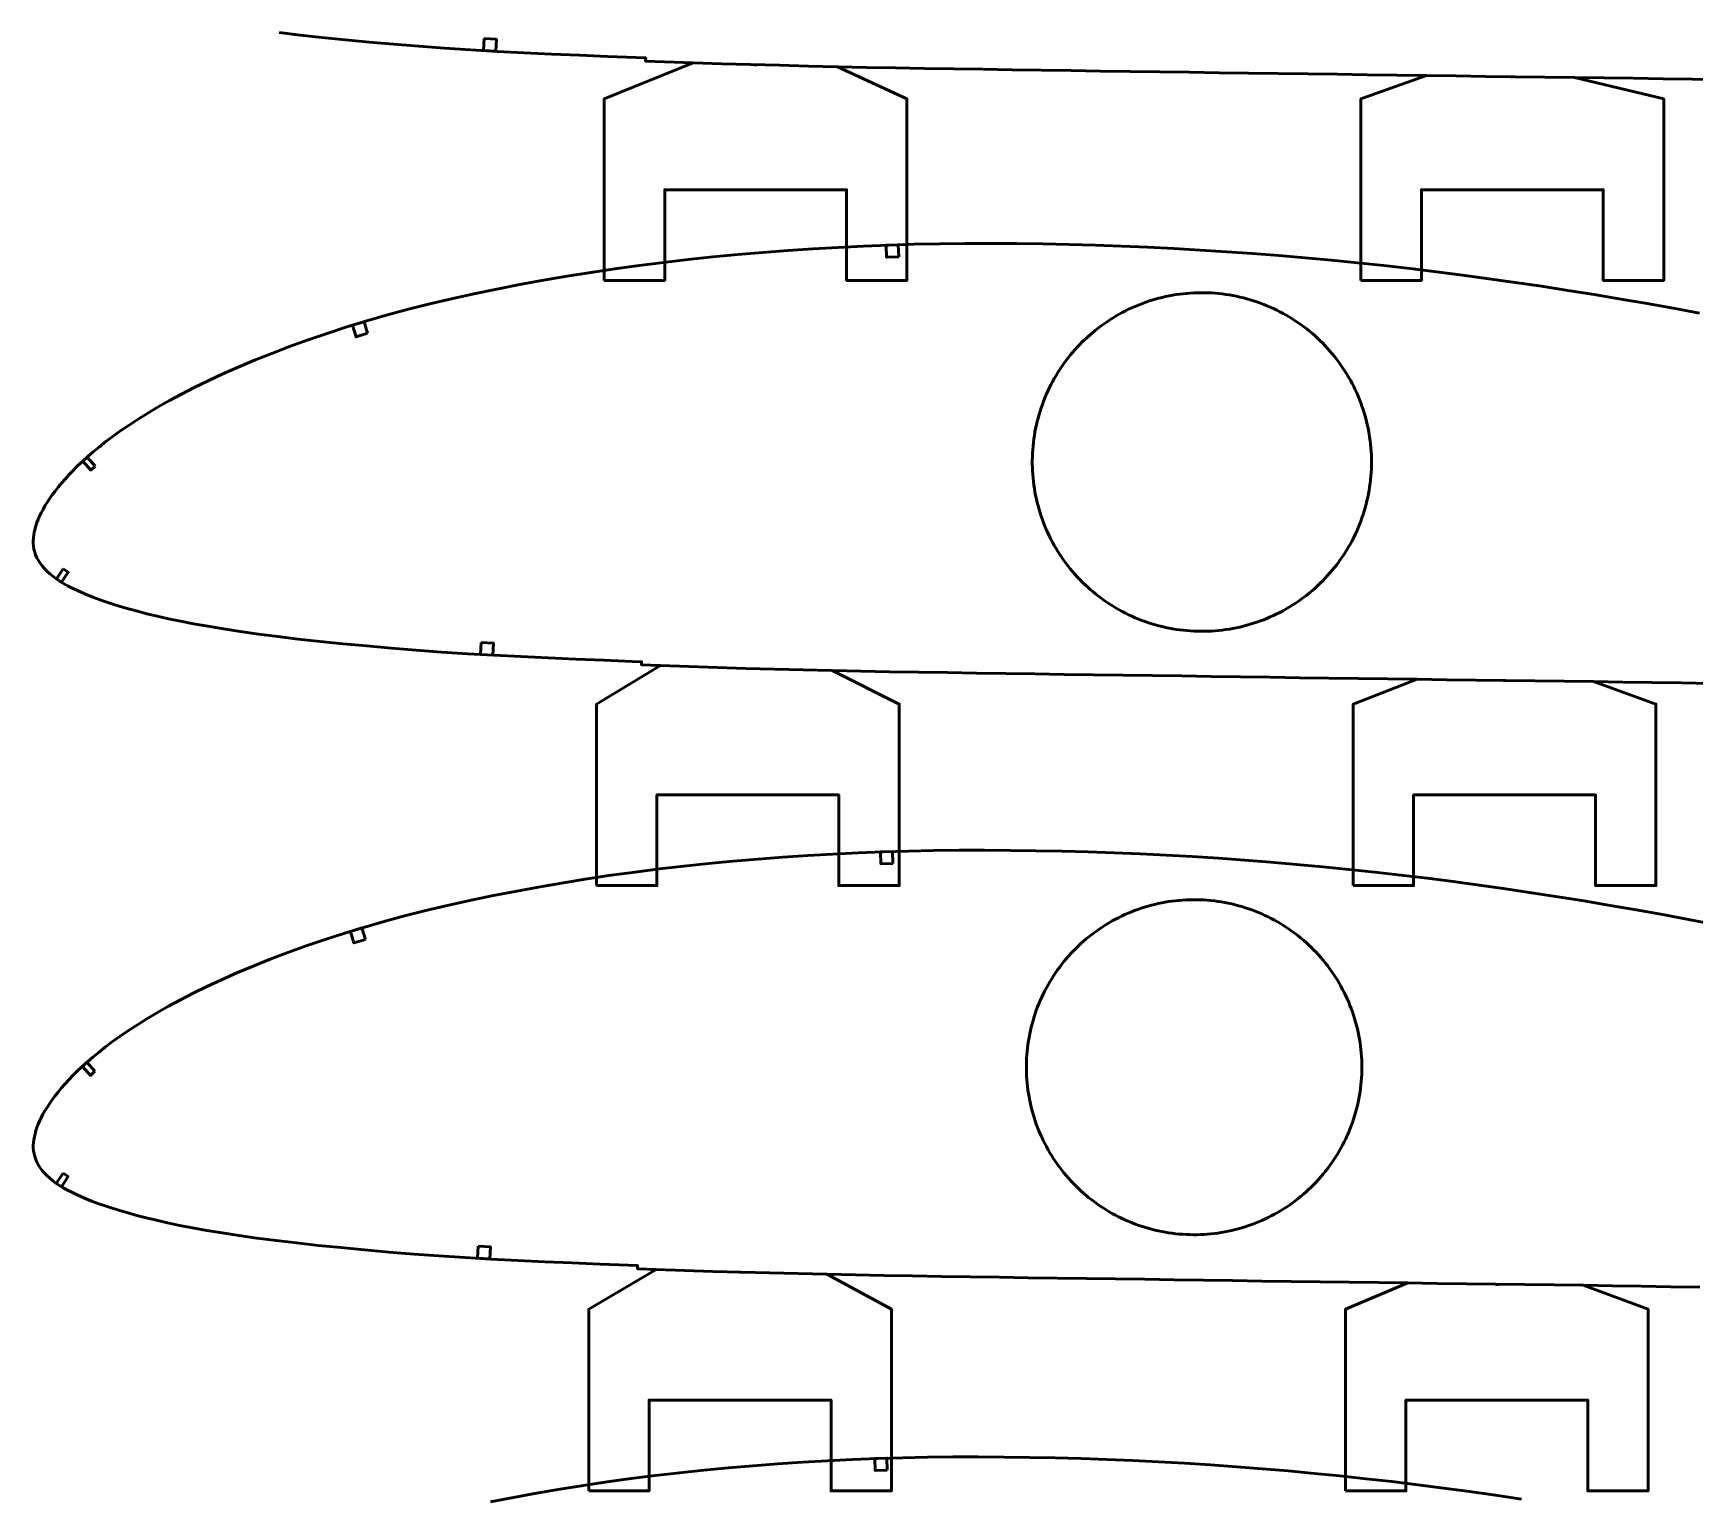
# Model space of a CAD drawing. Header units: metres. Extents: x -32 to 1074, y -15727 to -24.
# Drawn here: x -2 to 547, y -3443 to -2958 of the extents above; entities that cross this region are included whole.
import ezdxf

# ---------------------------------------------------------------- set-up
doc = ezdxf.new("R2010")
doc.units = ezdxf.units.M
doc.layers.add('Layer', color=7, linetype='Continuous', lineweight=50)

msp = doc.modelspace()

# ---------------------------------------------------------------- linework, layer by layer
at = {"layer": 'Layer', "color": 1}
for p, q in [((237.04, -2968.69), (237.04, -2969.19)), ((487.04, -2972.66), (487.04, -2973.16)), ((234.47, -3168.21), (234.47, -3168.71)), ((484.47, -3172.19), (484.47, -3172.69)), ((231.91, -3367.72), (231.91, -3368.22)), ((481.91, -3371.71), (481.91, -3372.21))]:
    msp.add_line(p, q, dxfattribs=at)
at = {"layer": 'Layer'}
for points in [[(79.68, -2958.08), (86.52, -2958.89), (93.77, -2959.68), (101.39, -2960.45), (109.31, -2961.2), (117.45, -2961.93), (125.76, -2962.61), (134.2, -2963.23), (142.81, -2963.78), (151.6, -2964.28), (160.55, -2964.74), (169.63, -2965.18), (178.83, -2965.58), (188.15, -2965.96), (197.56, -2966.32), (200.72, -2966.44), (200.68, -2967.49), (206.97, -2967.72), (216.43, -2968.06), (225.89, -2968.37), (235.37, -2968.65), (244.89, -2968.9), (254.46, -2969.14), (264.05, -2969.37), (273.63, -2969.58), (283.2, -2969.77), (292.78, -2969.94), (302.42, -2970.08), (312.09, -2970.22), (321.79, -2970.36), (331.51, -2970.51), (341.24, -2970.65), (351, -2970.79), (360.78, -2970.92), (370.56, -2971.05), (380.35, -2971.19), (390.14, -2971.33), (399.93, -2971.47), (409.71, -2971.61), (419.49, -2971.74), (429.28, -2971.87), (439.07, -2972), (448.86, -2972.14), (458.65, -2972.28), (468.44, -2972.42), (478.22, -2972.55), (488.01, -2972.68), (497.79, -2972.8), (507.57, -2972.93), (517.33, -2973.06), (527.08, -2973.2), (536.83, -2973.35), (546.58, -2973.51), (556.32, -2973.67)], [(79.68, -2958.08), (86.52, -2958.89), (93.77, -2959.68), (101.39, -2960.45), (109.31, -2961.2), (117.45, -2961.93), (125.76, -2962.61), (134.2, -2963.23), (142.81, -2963.78), (151.6, -2964.28), (160.55, -2964.74), (169.63, -2965.18), (178.83, -2965.58), (188.15, -2965.96), (197.56, -2966.32), (200.72, -2966.44), (200.68, -2967.49), (206.97, -2967.72), (216.43, -2968.06), (225.89, -2968.37), (235.37, -2968.65), (244.89, -2968.9), (254.46, -2969.14), (264.05, -2969.37), (273.63, -2969.58), (283.2, -2969.77), (292.78, -2969.94), (302.42, -2970.08), (312.09, -2970.22), (321.79, -2970.36), (331.51, -2970.51), (341.24, -2970.65), (351, -2970.79), (360.78, -2970.92), (370.56, -2971.05), (380.35, -2971.19), (390.14, -2971.33), (399.93, -2971.47), (409.71, -2971.61), (419.49, -2971.74), (429.28, -2971.87), (439.07, -2972), (448.86, -2972.14), (458.65, -2972.28), (468.44, -2972.42), (478.22, -2972.55), (488.01, -2972.68), (497.79, -2972.8), (507.57, -2972.93), (517.33, -2973.06), (527.08, -2973.2), (536.83, -2973.35), (546.58, -2973.51), (556.32, -2973.67)], [(147.39, -2960.03), (151.39, -2960.26), (151.16, -2964.25), (147.17, -2964.03), (147.39, -2960.03)], [(548.88, -3050.82), (540.22, -3049.21), (531.54, -3047.65), (522.84, -3046.14), (514.13, -3044.68), (505.43, -3043.28), (496.72, -3041.94), (488.02, -3040.65), (479.32, -3039.42), (470.63, -3038.25), (461.95, -3037.14), (453.26, -3036.09), (444.59, -3035.1), (435.91, -3034.18), (427.24, -3033.31), (418.57, -3032.51), (409.91, -3031.78), (401.24, -3031.1), (392.56, -3030.49), (383.88, -3029.94), (375.2, -3029.45), (366.53, -3029.02), (357.87, -3028.66), (349.23, -3028.36), (340.59, -3028.12), (331.97, -3027.95), (323.37, -3027.84), (314.81, -3027.79), (306.3, -3027.8), (297.85, -3027.89), (289.44, -3028.06), (281.06, -3028.32), (272.69, -3028.65), (264.33, -3029.06), (255.99, -3029.55), (247.67, -3030.11), (239.38, -3030.74), (231.12, -3031.45), (222.9, -3032.24), (214.73, -3033.1), (206.61, -3034.04), (198.55, -3035.06), (190.54, -3036.16), (182.6, -3037.33), (174.73, -3038.6), (166.92, -3039.95), (159.16, -3041.38), (151.5, -3042.87), (143.98, -3044.42), (136.61, -3046.04), (129.39, -3047.74), (122.32, -3049.53), (115.39, -3051.4), (108.6, -3053.35), (101.95, -3055.38), (95.47, -3057.48), (89.18, -3059.63), (83.07, -3061.85), (77.18, -3064.1), (71.51, -3066.37), (66.1, -3068.65), (60.97, -3070.91), (56.14, -3073.15), (51.59, -3075.36), (47.34, -3077.55), (43.36, -3079.71), (39.65, -3081.81), (36.2, -3083.86), (32.99, -3085.84), (30.03, -3087.77), (27.29, -3089.63), (24.75, -3091.45), (22.41, -3093.22), (20.24, -3094.94), (18.22, -3096.61), (16.36, -3098.22), (14.62, -3099.79), (13.02, -3101.31), (11.53, -3102.79), (10.16, -3104.23), (8.88, -3105.63), (7.7, -3107), (6.6, -3108.33), (5.59, -3109.62), (4.66, -3110.89), (3.79, -3112.14), (2.99, -3113.35), (2.26, -3114.51), (1.61, -3115.65), (1.02, -3116.8), (0.47, -3117.93), (-0.01, -3119), (-0.42, -3120.03), (-0.75, -3121.08), (-1.04, -3122.12), (-1.27, -3123.13), (-1.44, -3124.11), (-1.56, -3125.09), (-1.62, -3126), (-1.62, -3126.93), (-1.55, -3127.86), (-1.39, -3128.8), (-1.15, -3129.74), (-0.82, -3130.69), (-0.42, -3131.62), (0.07, -3132.54), (0.65, -3133.45), (1.32, -3134.34), (2.08, -3135.23), (2.92, -3136.09), (3.84, -3136.94), (4.84, -3137.77), (5.93, -3138.58), (7.1, -3139.36), (8.37, -3140.13), (9.74, -3140.89), (11.2, -3141.64), (12.77, -3142.38), (14.44, -3143.13), (16.22, -3143.88), (18.12, -3144.64), (20.15, -3145.41), (22.31, -3146.18), (24.64, -3146.95), (27.15, -3147.72), (29.85, -3148.5), (32.77, -3149.3), (35.92, -3150.12), (39.33, -3150.95), (43.02, -3151.79), (47.02, -3152.63), (51.36, -3153.47), (56.09, -3154.3), (61.23, -3155.14), (66.79, -3155.99), (72.77, -3156.85), (79.15, -3157.68), (85.95, -3158.49), (93.15, -3159.27), (100.71, -3160.04), (108.58, -3160.79), (116.67, -3161.51), (124.92, -3162.18), (133.31, -3162.8), (141.86, -3163.35), (150.59, -3163.84), (159.49, -3164.31), (168.51, -3164.74), (177.65, -3165.14), (186.9, -3165.51), (196.25, -3165.87), (199.39, -3165.99), (199.35, -3167.04), (205.6, -3167.27), (215, -3167.61), (224.39, -3167.92), (233.81, -3168.19), (243.27, -3168.44), (252.78, -3168.68), (262.3, -3168.9), (271.82, -3169.12), (281.32, -3169.31), (290.84, -3169.47), (300.41, -3169.61), (310.02, -3169.75), (319.66, -3169.89), (329.32, -3170.04), (338.98, -3170.18), (348.67, -3170.32), (358.39, -3170.44), (368.11, -3170.57), (377.83, -3170.71), (387.56, -3170.85), (397.28, -3171), (407, -3171.14), (416.71, -3171.27), (426.43, -3171.39), (436.16, -3171.52), (445.88, -3171.66), (455.61, -3171.8), (465.33, -3171.93), (475.05, -3172.07), (484.77, -3172.19), (494.49, -3172.31), (504.2, -3172.44), (513.9, -3172.57), (523.59, -3172.71), (533.27, -3172.86), (542.96, -3173.02), (552.63, -3173.18)], [(548.88, -3050.82), (540.22, -3049.21), (531.54, -3047.65), (522.84, -3046.14), (514.13, -3044.68), (505.43, -3043.28), (496.72, -3041.94), (488.02, -3040.65), (479.32, -3039.42), (470.63, -3038.25), (461.95, -3037.14), (453.26, -3036.09), (444.59, -3035.1), (435.91, -3034.18), (427.24, -3033.31), (418.57, -3032.51), (409.91, -3031.78), (401.24, -3031.1), (392.56, -3030.49), (383.88, -3029.94), (375.2, -3029.45), (366.53, -3029.02), (357.87, -3028.66), (349.23, -3028.36), (340.59, -3028.12), (331.97, -3027.95), (323.37, -3027.84), (314.81, -3027.79), (306.3, -3027.8), (297.85, -3027.89), (289.44, -3028.06), (281.06, -3028.32), (272.69, -3028.65), (264.33, -3029.06), (255.99, -3029.55), (247.67, -3030.11), (239.38, -3030.74), (231.12, -3031.45), (222.9, -3032.24), (214.73, -3033.1), (206.61, -3034.04), (198.55, -3035.06), (190.54, -3036.16), (182.6, -3037.33), (174.73, -3038.6), (166.92, -3039.95), (159.16, -3041.38), (151.5, -3042.87), (143.98, -3044.42), (136.61, -3046.04), (129.39, -3047.74), (122.32, -3049.53), (115.39, -3051.4), (108.6, -3053.35), (101.95, -3055.38), (95.47, -3057.48), (89.18, -3059.63), (83.07, -3061.85), (77.18, -3064.1), (71.51, -3066.37), (66.1, -3068.65), (60.97, -3070.91), (56.14, -3073.15), (51.59, -3075.36), (47.34, -3077.55), (43.36, -3079.71), (39.65, -3081.81), (36.2, -3083.86), (32.99, -3085.84), (30.03, -3087.77), (27.29, -3089.63), (24.75, -3091.45), (22.41, -3093.22), (20.24, -3094.94), (18.22, -3096.61), (16.36, -3098.22), (14.62, -3099.79), (13.02, -3101.31), (11.53, -3102.79), (10.16, -3104.23), (8.88, -3105.63), (7.7, -3107), (6.6, -3108.33), (5.59, -3109.62), (4.66, -3110.89), (3.79, -3112.14), (2.99, -3113.35), (2.26, -3114.51), (1.61, -3115.65), (1.02, -3116.8), (0.47, -3117.93), (-0.01, -3119), (-0.42, -3120.03), (-0.75, -3121.08), (-1.04, -3122.12), (-1.27, -3123.13), (-1.44, -3124.11), (-1.56, -3125.09), (-1.62, -3126), (-1.62, -3126.93), (-1.55, -3127.86), (-1.39, -3128.8), (-1.15, -3129.74), (-0.82, -3130.69), (-0.42, -3131.62), (0.07, -3132.54), (0.65, -3133.45), (1.32, -3134.34), (2.08, -3135.23), (2.92, -3136.09), (3.84, -3136.94), (4.84, -3137.77), (5.93, -3138.58), (7.1, -3139.36), (8.37, -3140.13), (9.74, -3140.89), (11.2, -3141.64), (12.77, -3142.38), (14.44, -3143.13), (16.22, -3143.88), (18.12, -3144.64), (20.15, -3145.41), (22.31, -3146.18), (24.64, -3146.95), (27.15, -3147.72), (29.85, -3148.5), (32.77, -3149.3), (35.92, -3150.12), (39.33, -3150.95), (43.02, -3151.79), (47.02, -3152.63), (51.36, -3153.47), (56.09, -3154.3), (61.23, -3155.14), (66.79, -3155.99), (72.77, -3156.85), (79.15, -3157.68), (85.95, -3158.49), (93.15, -3159.27), (100.71, -3160.04), (108.58, -3160.79), (116.67, -3161.51), (124.92, -3162.18), (133.31, -3162.8), (141.86, -3163.35), (150.59, -3163.84), (159.49, -3164.31), (168.51, -3164.74), (177.65, -3165.14), (186.9, -3165.51), (196.25, -3165.87), (199.39, -3165.99), (199.35, -3167.04), (205.6, -3167.27), (215, -3167.61), (224.39, -3167.92), (233.81, -3168.19), (243.27, -3168.44), (252.78, -3168.68), (262.3, -3168.9), (271.82, -3169.12), (281.32, -3169.31), (290.84, -3169.47), (300.41, -3169.61), (310.02, -3169.75), (319.66, -3169.89), (329.32, -3170.04), (338.98, -3170.18), (348.67, -3170.32), (358.39, -3170.44), (368.11, -3170.57), (377.83, -3170.71), (387.56, -3170.85), (397.28, -3171), (407, -3171.14), (416.71, -3171.27), (426.43, -3171.39), (436.16, -3171.52), (445.88, -3171.66), (455.61, -3171.8), (465.33, -3171.93), (475.05, -3172.07), (484.77, -3172.19), (494.49, -3172.31), (504.2, -3172.44), (513.9, -3172.57), (523.59, -3172.71), (533.27, -3172.86), (542.96, -3173.02), (552.63, -3173.18)], [(284.3, -3032.22), (280.3, -3032.34), (280.18, -3028.35), (284.18, -3028.22), (284.3, -3032.22)], [(108.85, -3057.46), (105.02, -3058.63), (103.85, -3054.8), (107.68, -3053.63), (108.85, -3057.46)], [(18.88, -3101.33), (17.4, -3102.68), (14.71, -3099.71), (16.2, -3098.37), (18.88, -3101.33)], [(8.26, -3135.32), (9.92, -3136.44), (7.7, -3139.76), (6.04, -3138.65), (8.26, -3135.32)], [(146.4, -3159.6), (150.4, -3159.82), (150.17, -3163.82), (146.18, -3163.59), (146.4, -3159.6)], [(553.78, -3252.81), (545.21, -3251.16), (536.61, -3249.56), (527.99, -3248.01), (519.35, -3246.51), (510.7, -3245.06), (502.05, -3243.67), (493.4, -3242.33), (484.76, -3241.05), (476.12, -3239.83), (467.49, -3238.67), (458.86, -3237.57), (450.24, -3236.53), (441.62, -3235.54), (433, -3234.63), (424.39, -3233.77), (415.78, -3232.97), (407.17, -3232.24), (398.56, -3231.57), (389.94, -3230.96), (381.32, -3230.42), (372.7, -3229.93), (364.09, -3229.51), (355.49, -3229.14), (346.9, -3228.84), (338.32, -3228.61), (329.75, -3228.44), (321.21, -3228.33), (312.71, -3228.28), (304.26, -3228.3), (295.86, -3228.39), (287.51, -3228.55), (279.19, -3228.81), (270.87, -3229.14), (262.57, -3229.55), (254.28, -3230.03), (246.02, -3230.58), (237.78, -3231.21), (229.58, -3231.92), (221.42, -3232.7), (213.3, -3233.56), (205.23, -3234.49), (197.22, -3235.5), (189.27, -3236.59), (181.38, -3237.76), (173.57, -3239.02), (165.81, -3240.36), (158.1, -3241.78), (150.49, -3243.26), (143.02, -3244.8), (135.7, -3246.41), (128.53, -3248.1), (121.51, -3249.88), (114.62, -3251.73), (107.88, -3253.67), (101.28, -3255.69), (94.84, -3257.77), (88.59, -3259.91), (82.52, -3262.11), (76.66, -3264.35), (71.04, -3266.61), (65.66, -3268.86), (60.57, -3271.11), (55.77, -3273.33), (51.25, -3275.54), (47.03, -3277.71), (43.07, -3279.85), (39.39, -3281.94), (35.96, -3283.97), (32.78, -3285.95), (29.83, -3287.86), (27.11, -3289.71), (24.59, -3291.51), (22.27, -3293.27), (20.11, -3294.98), (18.11, -3296.64), (16.25, -3298.24), (14.53, -3299.8), (12.94, -3301.31), (11.46, -3302.78), (10.09, -3304.21), (8.83, -3305.6), (7.65, -3306.96), (6.57, -3308.28), (5.56, -3309.56), (4.64, -3310.82), (3.78, -3312.07), (2.98, -3313.27), (2.25, -3314.42), (1.6, -3315.55), (1.02, -3316.69), (0.48, -3317.82), (0, -3318.87), (-0.4, -3319.9), (-0.74, -3320.94), (-1.02, -3321.97), (-1.25, -3322.98), (-1.42, -3323.95), (-1.54, -3324.92), (-1.6, -3325.83), (-1.6, -3326.75), (-1.53, -3327.67), (-1.37, -3328.6), (-1.13, -3329.54), (-0.81, -3330.48), (-0.41, -3331.41), (0.08, -3332.32), (0.65, -3333.22), (1.32, -3334.11), (2.07, -3334.98), (2.91, -3335.84), (3.82, -3336.69), (4.82, -3337.51), (5.89, -3338.31), (7.06, -3339.09), (8.32, -3339.86), (9.68, -3340.61), (11.13, -3341.35), (12.69, -3342.09), (14.35, -3342.83), (16.12, -3343.58), (18, -3344.33), (20.02, -3345.1), (22.17, -3345.86), (24.48, -3346.62), (26.97, -3347.39), (29.66, -3348.17), (32.56, -3348.96), (35.69, -3349.77), (39.07, -3350.6), (42.73, -3351.44), (46.71, -3352.27), (51.02, -3353.1), (55.72, -3353.93), (60.83, -3354.77), (66.35, -3355.61), (72.28, -3356.46), (78.63, -3357.29), (85.38, -3358.09), (92.53, -3358.87), (100.04, -3359.63), (107.86, -3360.37), (115.89, -3361.09), (124.09, -3361.76), (132.43, -3362.37), (140.92, -3362.91), (149.59, -3363.41), (158.43, -3363.87), (167.38, -3364.3), (176.46, -3364.69), (185.66, -3365.06), (194.94, -3365.42), (198.06, -3365.54), (198.02, -3366.59), (204.23, -3366.82), (213.56, -3367.15), (222.89, -3367.46), (232.25, -3367.73), (241.65, -3367.98), (251.09, -3368.21), (260.55, -3368.44), (270, -3368.65), (279.44, -3368.84), (288.9, -3369), (298.41, -3369.15), (307.96, -3369.28), (317.53, -3369.42), (327.12, -3369.57), (336.72, -3369.71), (346.35, -3369.84), (355.99, -3369.97), (365.65, -3370.1), (375.31, -3370.24), (384.97, -3370.38), (394.63, -3370.52), (404.28, -3370.66), (413.93, -3370.79), (423.59, -3370.91), (433.25, -3371.04), (442.91, -3371.17), (452.57, -3371.31), (462.23, -3371.45), (471.88, -3371.58), (481.54, -3371.71), (491.19, -3371.83), (500.84, -3371.95), (510.47, -3372.08), (520.09, -3372.22), (529.72, -3372.37), (539.34, -3372.53), (548.95, -3372.69)], [(553.78, -3252.81), (545.21, -3251.16), (536.61, -3249.56), (527.99, -3248.01), (519.35, -3246.51), (510.7, -3245.06), (502.05, -3243.67), (493.4, -3242.33), (484.76, -3241.05), (476.12, -3239.83), (467.49, -3238.67), (458.86, -3237.57), (450.24, -3236.53), (441.62, -3235.54), (433, -3234.63), (424.39, -3233.77), (415.78, -3232.97), (407.17, -3232.24), (398.56, -3231.57), (389.94, -3230.96), (381.32, -3230.42), (372.7, -3229.93), (364.09, -3229.51), (355.49, -3229.14), (346.9, -3228.84), (338.32, -3228.61), (329.75, -3228.44), (321.21, -3228.33), (312.71, -3228.28), (304.26, -3228.3), (295.86, -3228.39), (287.51, -3228.55), (279.19, -3228.81), (270.87, -3229.14), (262.57, -3229.55), (254.28, -3230.03), (246.02, -3230.58), (237.78, -3231.21), (229.58, -3231.92), (221.42, -3232.7), (213.3, -3233.56), (205.23, -3234.49), (197.22, -3235.5), (189.27, -3236.59), (181.38, -3237.76), (173.57, -3239.02), (165.81, -3240.36), (158.1, -3241.78), (150.49, -3243.26), (143.02, -3244.8), (135.7, -3246.41), (128.53, -3248.1), (121.51, -3249.88), (114.62, -3251.73), (107.88, -3253.67), (101.28, -3255.69), (94.84, -3257.77), (88.59, -3259.91), (82.52, -3262.11), (76.66, -3264.35), (71.04, -3266.61), (65.66, -3268.86), (60.57, -3271.11), (55.77, -3273.33), (51.25, -3275.54), (47.03, -3277.71), (43.07, -3279.85), (39.39, -3281.94), (35.96, -3283.97), (32.78, -3285.95), (29.83, -3287.86), (27.11, -3289.71), (24.59, -3291.51), (22.27, -3293.27), (20.11, -3294.98), (18.11, -3296.64), (16.25, -3298.24), (14.53, -3299.8), (12.94, -3301.31), (11.46, -3302.78), (10.09, -3304.21), (8.83, -3305.6), (7.65, -3306.96), (6.57, -3308.28), (5.56, -3309.56), (4.64, -3310.82), (3.78, -3312.07), (2.98, -3313.27), (2.25, -3314.42), (1.6, -3315.55), (1.02, -3316.69), (0.48, -3317.82), (0, -3318.87), (-0.4, -3319.9), (-0.74, -3320.94), (-1.02, -3321.97), (-1.25, -3322.98), (-1.42, -3323.95), (-1.54, -3324.92), (-1.6, -3325.83), (-1.6, -3326.75), (-1.53, -3327.67), (-1.37, -3328.6), (-1.13, -3329.54), (-0.81, -3330.48), (-0.41, -3331.41), (0.08, -3332.32), (0.65, -3333.22), (1.32, -3334.11), (2.07, -3334.98), (2.91, -3335.84), (3.82, -3336.69), (4.82, -3337.51), (5.89, -3338.31), (7.06, -3339.09), (8.32, -3339.86), (9.68, -3340.61), (11.13, -3341.35), (12.69, -3342.09), (14.35, -3342.83), (16.12, -3343.58), (18, -3344.33), (20.02, -3345.1), (22.17, -3345.86), (24.48, -3346.62), (26.97, -3347.39), (29.66, -3348.17), (32.56, -3348.96), (35.69, -3349.77), (39.07, -3350.6), (42.73, -3351.44), (46.71, -3352.27), (51.02, -3353.1), (55.72, -3353.93), (60.83, -3354.77), (66.35, -3355.61), (72.28, -3356.46), (78.63, -3357.29), (85.38, -3358.09), (92.53, -3358.87), (100.04, -3359.63), (107.86, -3360.37), (115.89, -3361.09), (124.09, -3361.76), (132.43, -3362.37), (140.92, -3362.91), (149.59, -3363.41), (158.43, -3363.87), (167.38, -3364.3), (176.46, -3364.69), (185.66, -3365.06), (194.94, -3365.42), (198.06, -3365.54), (198.02, -3366.59), (204.23, -3366.82), (213.56, -3367.15), (222.89, -3367.46), (232.25, -3367.73), (241.65, -3367.98), (251.09, -3368.21), (260.55, -3368.44), (270, -3368.65), (279.44, -3368.84), (288.9, -3369), (298.41, -3369.15), (307.96, -3369.28), (317.53, -3369.42), (327.12, -3369.57), (336.72, -3369.71), (346.35, -3369.84), (355.99, -3369.97), (365.65, -3370.1), (375.31, -3370.24), (384.97, -3370.38), (394.63, -3370.52), (404.28, -3370.66), (413.93, -3370.79), (423.59, -3370.91), (433.25, -3371.04), (442.91, -3371.17), (452.57, -3371.31), (462.23, -3371.45), (471.88, -3371.58), (481.54, -3371.71), (491.19, -3371.83), (500.84, -3371.95), (510.47, -3372.08), (520.09, -3372.22), (529.72, -3372.37), (539.34, -3372.53), (548.95, -3372.69)], [(282.42, -3232.71), (278.42, -3232.83), (278.3, -3228.83), (282.3, -3228.71), (282.42, -3232.71)], [(108.14, -3257.78), (104.32, -3258.94), (103.15, -3255.12), (106.97, -3253.95), (108.14, -3257.78)], [(18.78, -3301.35), (17.3, -3302.69), (14.62, -3299.72), (16.1, -3298.38), (18.78, -3301.35)], [(8.22, -3335.05), (9.88, -3336.17), (7.66, -3339.49), (6, -3338.38), (8.22, -3335.05)], [(145.42, -3359.16), (149.41, -3359.39), (149.18, -3363.38), (145.19, -3363.16), (145.42, -3359.16)], [(490.09, -3442.73), (481.5, -3441.46), (472.92, -3440.24), (464.35, -3439.09), (455.78, -3438), (447.21, -3436.96), (438.65, -3435.99), (430.09, -3435.08), (421.54, -3434.22), (412.99, -3433.43), (404.43, -3432.71), (395.88, -3432.04), (387.32, -3431.44), (378.76, -3430.9), (370.19, -3430.41), (361.64, -3429.99), (353.1, -3429.63), (344.57, -3429.33), (336.04, -3429.1), (327.54, -3428.93), (319.05, -3428.82), (310.61, -3428.77), (302.21, -3428.79), (293.87, -3428.88), (285.58, -3429.04), (277.31, -3429.29), (269.05, -3429.63), (260.8, -3430.03), (252.58, -3430.51), (244.37, -3431.06), (236.19, -3431.69), (228.04, -3432.39), (219.93, -3433.16), (211.87, -3434.01), (203.86, -3434.94), (195.9, -3435.95), (188, -3437.03), (180.17, -3438.19), (172.41, -3439.44), (164.7, -3440.77), (157.04, -3442.18), (149.49, -3443.65)], [(490.09, -3442.73), (481.5, -3441.46), (472.92, -3440.24), (464.35, -3439.09), (455.78, -3438), (447.21, -3436.96), (438.65, -3435.99), (430.09, -3435.08), (421.54, -3434.22), (412.99, -3433.43), (404.43, -3432.71), (395.88, -3432.04), (387.32, -3431.44), (378.76, -3430.9), (370.19, -3430.41), (361.64, -3429.99), (353.1, -3429.63), (344.57, -3429.33), (336.04, -3429.1), (327.54, -3428.93), (319.05, -3428.82), (310.61, -3428.77), (302.21, -3428.79), (293.87, -3428.88), (285.58, -3429.04), (277.31, -3429.29), (269.05, -3429.63), (260.8, -3430.03), (252.58, -3430.51), (244.37, -3431.06), (236.19, -3431.69), (228.04, -3432.39), (219.93, -3433.16), (211.87, -3434.01), (203.86, -3434.94), (195.9, -3435.95), (188, -3437.03), (180.17, -3438.19), (172.41, -3439.44), (164.7, -3440.77), (157.04, -3442.18), (149.49, -3443.65)], [(280.54, -3433.2), (276.54, -3433.32), (276.42, -3429.32), (280.42, -3429.2), (280.54, -3433.2)]]:
    msp.add_lwpolyline(points, dxfattribs=at)
at = {"layer": 'Layer', "color": 1}
for points in [[(187.04, -3040), (187.04, -2980), (216.43, -2968.06), (225.89, -2968.37), (235.37, -2968.65), (244.89, -2968.9), (254.46, -2969.14), (264.05, -2969.37), (287.04, -2980), (287.04, -3040), (267.09, -3040), (267.09, -3010), (206.99, -3010), (206.99, -3040)], [(437.04, -3040), (437.04, -2980), (458.65, -2972.28), (468.44, -2972.42), (478.22, -2972.55), (488.01, -2972.68), (497.79, -2972.8), (507.57, -2972.93), (537.04, -2980), (537.04, -3040), (517.09, -3040), (517.09, -3010), (456.99, -3010), (456.99, -3040)], [(184.47, -3240), (184.47, -3180), (205.6, -3167.27), (215, -3167.61), (224.39, -3167.92), (233.81, -3168.19), (243.27, -3168.44), (252.78, -3168.68), (262.3, -3168.9), (284.47, -3180), (284.47, -3240), (264.52, -3240), (264.52, -3210), (204.42, -3210), (204.42, -3240)], [(434.47, -3240), (434.47, -3180), (455.61, -3171.8), (465.33, -3171.93), (475.05, -3172.07), (484.77, -3172.19), (494.49, -3172.31), (504.2, -3172.44), (513.9, -3172.57), (534.47, -3180), (534.47, -3240), (514.52, -3240), (514.52, -3210), (454.42, -3210), (454.42, -3240)], [(181.91, -3440), (181.91, -3380), (204.23, -3366.82), (213.56, -3367.15), (222.89, -3367.46), (232.25, -3367.73), (241.65, -3367.98), (251.09, -3368.21), (260.55, -3368.44), (281.91, -3380), (281.91, -3440), (261.96, -3440), (261.96, -3410), (201.86, -3410), (201.86, -3440)], [(431.91, -3440), (431.91, -3380), (452.57, -3371.31), (462.23, -3371.45), (471.88, -3371.58), (481.54, -3371.71), (491.19, -3371.83), (500.84, -3371.95), (510.47, -3372.08), (531.91, -3380), (531.91, -3440), (511.96, -3440), (511.96, -3410), (451.86, -3410), (451.86, -3440)]]:
    msp.add_lwpolyline(points, close=True, dxfattribs=at)
at = {"layer": 'Layer'}
for points in [[(440.51, -3100), (440.5, -3098.82), (440.46, -3097.65), (440.4, -3096.47), (440.31, -3095.3), (440.2, -3094.13), (440.06, -3092.96), (439.9, -3091.8), (439.72, -3090.64), (439.51, -3089.48), (439.27, -3088.33), (439.02, -3087.18), (438.74, -3086.04), (438.43, -3084.9), (438.1, -3083.77), (437.75, -3082.65), (437.37, -3081.54), (436.97, -3080.43), (436.55, -3079.34), (436.1, -3078.25), (435.63, -3077.17), (435.14, -3076.1), (434.63, -3075.04), (434.09, -3074), (433.53, -3072.96), (432.95, -3071.94), (432.35, -3070.93), (431.73, -3069.93), (431.08, -3068.94), (430.42, -3067.97), (429.74, -3067.02), (429.03, -3066.07), (428.31, -3065.15), (427.57, -3064.23), (426.8, -3063.34), (426.02, -3062.46), (425.22, -3061.59), (424.41, -3060.75), (423.57, -3059.92), (422.72, -3059.11), (421.85, -3058.31), (420.97, -3057.54), (420.06, -3056.78), (419.15, -3056.04), (418.21, -3055.33), (417.27, -3054.63), (416.3, -3053.95), (415.33, -3053.29), (414.34, -3052.66), (413.34, -3052.04), (412.32, -3051.44), (411.29, -3050.87), (410.25, -3050.32), (409.2, -3049.79), (408.14, -3049.28), (407.07, -3048.8), (405.98, -3048.33), (404.89, -3047.89), (403.79, -3047.48), (402.68, -3047.08), (401.56, -3046.71), (400.44, -3046.36), (399.31, -3046.04), (398.17, -3045.74), (397.02, -3045.47), (395.87, -3045.22), (394.72, -3044.99), (393.56, -3044.79), (392.4, -3044.61), (391.23, -3044.45), (390.06, -3044.32), (388.88, -3044.22), (387.71, -3044.14), (386.53, -3044.08), (385.36, -3044.05), (384.18, -3044.05), (383, -3044.06), (381.83, -3044.11), (380.65, -3044.18), (379.48, -3044.27), (378.3, -3044.39), (377.14, -3044.53), (375.97, -3044.69), (374.81, -3044.88), (373.65, -3045.1), (372.5, -3045.34), (371.35, -3045.6), (370.21, -3045.89), (369.07, -3046.2), (367.94, -3046.54), (366.82, -3046.89), (365.71, -3047.28), (364.6, -3047.68), (363.51, -3048.11), (362.42, -3048.56), (361.34, -3049.04), (360.28, -3049.53), (359.22, -3050.05), (358.17, -3050.59), (357.14, -3051.15), (356.12, -3051.74), (355.11, -3052.34), (354.11, -3052.97), (353.13, -3053.62), (352.16, -3054.29), (351.21, -3054.97), (350.27, -3055.68), (349.34, -3056.41), (348.43, -3057.16), (347.54, -3057.92), (346.66, -3058.71), (345.8, -3059.51), (344.96, -3060.33), (344.13, -3061.17), (343.32, -3062.02), (342.53, -3062.89), (341.76, -3063.78), (341.01, -3064.69), (340.27, -3065.61), (339.56, -3066.54), (338.87, -3067.49), (338.19, -3068.46), (337.54, -3069.43), (336.91, -3070.43), (336.29, -3071.43), (335.7, -3072.45), (335.13, -3073.48), (334.59, -3074.52), (334.06, -3075.57), (333.56, -3076.63), (333.08, -3077.71), (332.62, -3078.79), (332.19, -3079.88), (331.77, -3080.99), (331.39, -3082.1), (331.02, -3083.21), (330.68, -3084.34), (330.36, -3085.47), (330.07, -3086.61), (329.8, -3087.75), (329.55, -3088.9), (329.33, -3090.06), (329.13, -3091.22), (328.96, -3092.38), (328.81, -3093.55), (328.69, -3094.72), (328.59, -3095.89), (328.52, -3097.06), (328.47, -3098.24), (328.44, -3099.41), (328.44, -3100.59), (328.47, -3101.76), (328.52, -3102.94), (328.59, -3104.11), (328.69, -3105.28), (328.81, -3106.45), (328.96, -3107.62), (329.13, -3108.78), (329.33, -3109.94), (329.55, -3111.1), (329.8, -3112.25), (330.07, -3113.39), (330.36, -3114.53), (330.68, -3115.66), (331.02, -3116.79), (331.39, -3117.9), (331.77, -3119.01), (332.19, -3120.12), (332.62, -3121.21), (333.08, -3122.29), (333.56, -3123.37), (334.06, -3124.43), (334.59, -3125.48), (335.13, -3126.52), (335.7, -3127.55), (336.29, -3128.57), (336.91, -3129.57), (337.54, -3130.57), (338.19, -3131.54), (338.87, -3132.51), (339.56, -3133.46), (340.27, -3134.39), (341.01, -3135.31), (341.76, -3136.22), (342.53, -3137.11), (343.32, -3137.98), (344.13, -3138.83), (344.96, -3139.67), (345.8, -3140.49), (346.66, -3141.29), (347.54, -3142.08), (348.43, -3142.84), (349.34, -3143.59), (350.27, -3144.32), (351.21, -3145.03), (352.16, -3145.71), (353.13, -3146.38), (354.11, -3147.03), (355.11, -3147.66), (356.12, -3148.26), (357.14, -3148.85), (358.17, -3149.41), (359.22, -3149.95), (360.28, -3150.47), (361.34, -3150.96), (362.42, -3151.44), (363.51, -3151.89), (364.6, -3152.32), (365.71, -3152.72), (366.82, -3153.11), (367.94, -3153.46), (369.07, -3153.8), (370.21, -3154.11), (371.35, -3154.4), (372.5, -3154.66), (373.65, -3154.9), (374.81, -3155.12), (375.97, -3155.31), (377.14, -3155.47), (378.3, -3155.61), (379.48, -3155.73), (380.65, -3155.82), (381.83, -3155.89), (383, -3155.94), (384.18, -3155.95), (385.36, -3155.95), (386.53, -3155.92), (387.71, -3155.86), (388.88, -3155.78), (390.06, -3155.68), (391.23, -3155.55), (392.4, -3155.39), (393.56, -3155.21), (394.72, -3155.01), (395.87, -3154.78), (397.02, -3154.53), (398.17, -3154.26), (399.31, -3153.96), (400.44, -3153.64), (401.56, -3153.29), (402.68, -3152.92), (403.79, -3152.52), (404.89, -3152.11), (405.98, -3151.67), (407.07, -3151.2), (408.14, -3150.72), (409.2, -3150.21), (410.25, -3149.68), (411.29, -3149.13), (412.32, -3148.56), (413.34, -3147.96), (414.34, -3147.34), (415.33, -3146.71), (416.3, -3146.05), (417.27, -3145.37), (418.21, -3144.67), (419.15, -3143.96), (420.06, -3143.22), (420.97, -3142.46), (421.85, -3141.69), (422.72, -3140.89), (423.57, -3140.08), (424.41, -3139.25), (425.22, -3138.41), (426.02, -3137.54), (426.8, -3136.66), (427.57, -3135.77), (428.31, -3134.85), (429.03, -3133.93), (429.74, -3132.98), (430.42, -3132.03), (431.08, -3131.06), (431.73, -3130.07), (432.35, -3129.07), (432.95, -3128.06), (433.53, -3127.04), (434.09, -3126), (434.63, -3124.96), (435.14, -3123.9), (435.63, -3122.83), (436.1, -3121.75), (436.55, -3120.66), (436.97, -3119.57), (437.37, -3118.46), (437.75, -3117.35), (438.1, -3116.23), (438.43, -3115.1), (438.74, -3113.96), (439.02, -3112.82), (439.27, -3111.67), (439.51, -3110.52), (439.72, -3109.36), (439.9, -3108.2), (440.06, -3107.04), (440.2, -3105.87), (440.31, -3104.7), (440.4, -3103.53), (440.46, -3102.35), (440.5, -3101.18), (440.51, -3100)], [(437.33, -3300), (437.32, -3298.84), (437.28, -3297.67), (437.22, -3296.51), (437.13, -3295.35), (437.02, -3294.19), (436.89, -3293.04), (436.73, -3291.89), (436.55, -3290.74), (436.34, -3289.59), (436.11, -3288.45), (435.85, -3287.32), (435.58, -3286.19), (435.27, -3285.07), (434.95, -3283.95), (434.6, -3282.84), (434.23, -3281.74), (433.83, -3280.64), (433.41, -3279.56), (432.97, -3278.48), (432.51, -3277.41), (432.02, -3276.36), (431.51, -3275.31), (430.98, -3274.28), (430.43, -3273.25), (429.86, -3272.24), (429.26, -3271.24), (428.65, -3270.25), (428.01, -3269.28), (427.35, -3268.32), (426.68, -3267.37), (425.98, -3266.44), (425.26, -3265.52), (424.53, -3264.62), (423.78, -3263.73), (423, -3262.86), (422.21, -3262.01), (421.4, -3261.17), (420.58, -3260.35), (419.74, -3259.54), (418.88, -3258.76), (418, -3257.99), (417.11, -3257.24), (416.2, -3256.52), (415.28, -3255.81), (414.34, -3255.11), (413.39, -3254.44), (412.43, -3253.79), (411.45, -3253.16), (410.45, -3252.55), (409.45, -3251.96), (408.43, -3251.4), (407.41, -3250.85), (406.37, -3250.33), (405.32, -3249.82), (404.25, -3249.34), (403.18, -3248.89), (402.1, -3248.45), (401.01, -3248.04), (399.92, -3247.65), (398.81, -3247.28), (397.7, -3246.94), (396.58, -3246.62), (395.45, -3246.32), (394.32, -3246.05), (393.18, -3245.8), (392.04, -3245.58), (390.89, -3245.38), (389.74, -3245.2), (388.59, -3245.05), (387.43, -3244.92), (386.27, -3244.82), (385.11, -3244.74), (383.95, -3244.68), (382.78, -3244.65), (381.62, -3244.65), (380.45, -3244.66), (379.29, -3244.71), (378.13, -3244.77), (376.96, -3244.87), (375.81, -3244.98), (374.65, -3245.12), (373.5, -3245.29), (372.35, -3245.47), (371.2, -3245.69), (370.06, -3245.92), (368.93, -3246.18), (367.8, -3246.47), (366.68, -3246.78), (365.56, -3247.11), (364.45, -3247.46), (363.35, -3247.84), (362.26, -3248.24), (361.17, -3248.67), (360.1, -3249.11), (359.03, -3249.58), (357.97, -3250.07), (356.93, -3250.59), (355.89, -3251.12), (354.87, -3251.68), (353.86, -3252.26), (352.86, -3252.86), (351.88, -3253.48), (350.91, -3254.12), (349.95, -3254.78), (349, -3255.46), (348.07, -3256.16), (347.16, -3256.88), (346.26, -3257.62), (345.38, -3258.37), (344.51, -3259.15), (343.66, -3259.94), (342.82, -3260.76), (342.01, -3261.58), (341.21, -3262.43), (340.42, -3263.29), (339.66, -3264.17), (338.92, -3265.07), (338.19, -3265.98), (337.49, -3266.9), (336.8, -3267.84), (336.13, -3268.79), (335.49, -3269.76), (334.86, -3270.74), (334.26, -3271.74), (333.67, -3272.74), (333.11, -3273.76), (332.57, -3274.79), (332.05, -3275.83), (331.55, -3276.88), (331.07, -3277.95), (330.62, -3279.02), (330.19, -3280.1), (329.78, -3281.19), (329.4, -3282.29), (329.04, -3283.39), (328.7, -3284.51), (328.39, -3285.63), (328.1, -3286.75), (327.83, -3287.88), (327.59, -3289.02), (327.37, -3290.17), (327.17, -3291.31), (327, -3292.46), (326.86, -3293.62), (326.73, -3294.77), (326.64, -3295.93), (326.56, -3297.09), (326.51, -3298.26), (326.49, -3299.42), (326.49, -3300.58), (326.51, -3301.74), (326.56, -3302.91), (326.64, -3304.07), (326.73, -3305.23), (326.86, -3306.38), (327, -3307.54), (327.17, -3308.69), (327.37, -3309.83), (327.59, -3310.98), (327.83, -3312.12), (328.1, -3313.25), (328.39, -3314.37), (328.7, -3315.49), (329.04, -3316.61), (329.4, -3317.71), (329.78, -3318.81), (330.19, -3319.9), (330.62, -3320.98), (331.07, -3322.05), (331.55, -3323.12), (332.05, -3324.17), (332.57, -3325.21), (333.11, -3326.24), (333.67, -3327.26), (334.26, -3328.26), (334.86, -3329.26), (335.49, -3330.24), (336.13, -3331.21), (336.8, -3332.16), (337.49, -3333.1), (338.19, -3334.02), (338.92, -3334.93), (339.66, -3335.83), (340.42, -3336.71), (341.21, -3337.57), (342.01, -3338.42), (342.82, -3339.24), (343.66, -3340.06), (344.51, -3340.85), (345.38, -3341.63), (346.26, -3342.38), (347.16, -3343.12), (348.07, -3343.84), (349, -3344.54), (349.95, -3345.22), (350.91, -3345.88), (351.88, -3346.52), (352.86, -3347.14), (353.86, -3347.74), (354.87, -3348.32), (355.89, -3348.88), (356.93, -3349.41), (357.97, -3349.93), (359.03, -3350.42), (360.1, -3350.89), (361.17, -3351.33), (362.26, -3351.76), (363.35, -3352.16), (364.45, -3352.54), (365.56, -3352.89), (366.68, -3353.22), (367.8, -3353.53), (368.93, -3353.82), (370.06, -3354.08), (371.2, -3354.31), (372.35, -3354.53), (373.5, -3354.71), (374.65, -3354.88), (375.81, -3355.02), (376.96, -3355.13), (378.13, -3355.23), (379.29, -3355.29), (380.45, -3355.34), (381.62, -3355.35), (382.78, -3355.35), (383.95, -3355.32), (385.11, -3355.26), (386.27, -3355.18), (387.43, -3355.08), (388.59, -3354.95), (389.74, -3354.8), (390.89, -3354.62), (392.04, -3354.42), (393.18, -3354.2), (394.32, -3353.95), (395.45, -3353.68), (396.58, -3353.38), (397.7, -3353.06), (398.81, -3352.72), (399.92, -3352.35), (401.01, -3351.96), (402.1, -3351.55), (403.18, -3351.11), (404.25, -3350.66), (405.32, -3350.18), (406.37, -3349.67), (407.41, -3349.15), (408.43, -3348.6), (409.45, -3348.04), (410.45, -3347.45), (411.45, -3346.84), (412.43, -3346.21), (413.39, -3345.56), (414.34, -3344.89), (415.28, -3344.19), (416.2, -3343.48), (417.11, -3342.76), (418, -3342.01), (418.88, -3341.24), (419.74, -3340.46), (420.58, -3339.65), (421.4, -3338.83), (422.21, -3337.99), (423, -3337.14), (423.78, -3336.27), (424.53, -3335.38), (425.26, -3334.48), (425.98, -3333.56), (426.68, -3332.63), (427.35, -3331.68), (428.01, -3330.72), (428.65, -3329.75), (429.26, -3328.76), (429.86, -3327.76), (430.43, -3326.75), (430.98, -3325.72), (431.51, -3324.69), (432.02, -3323.64), (432.51, -3322.59), (432.97, -3321.52), (433.41, -3320.44), (433.83, -3319.36), (434.23, -3318.26), (434.6, -3317.16), (434.95, -3316.05), (435.27, -3314.93), (435.58, -3313.81), (435.85, -3312.68), (436.11, -3311.55), (436.34, -3310.41), (436.55, -3309.26), (436.73, -3308.11), (436.89, -3306.96), (437.02, -3305.81), (437.13, -3304.65), (437.22, -3303.49), (437.28, -3302.33), (437.32, -3301.16), (437.33, -3300)]]:
    msp.add_lwpolyline(points, close=True, dxfattribs=at)

doc.saveas('drawing.dxf')
